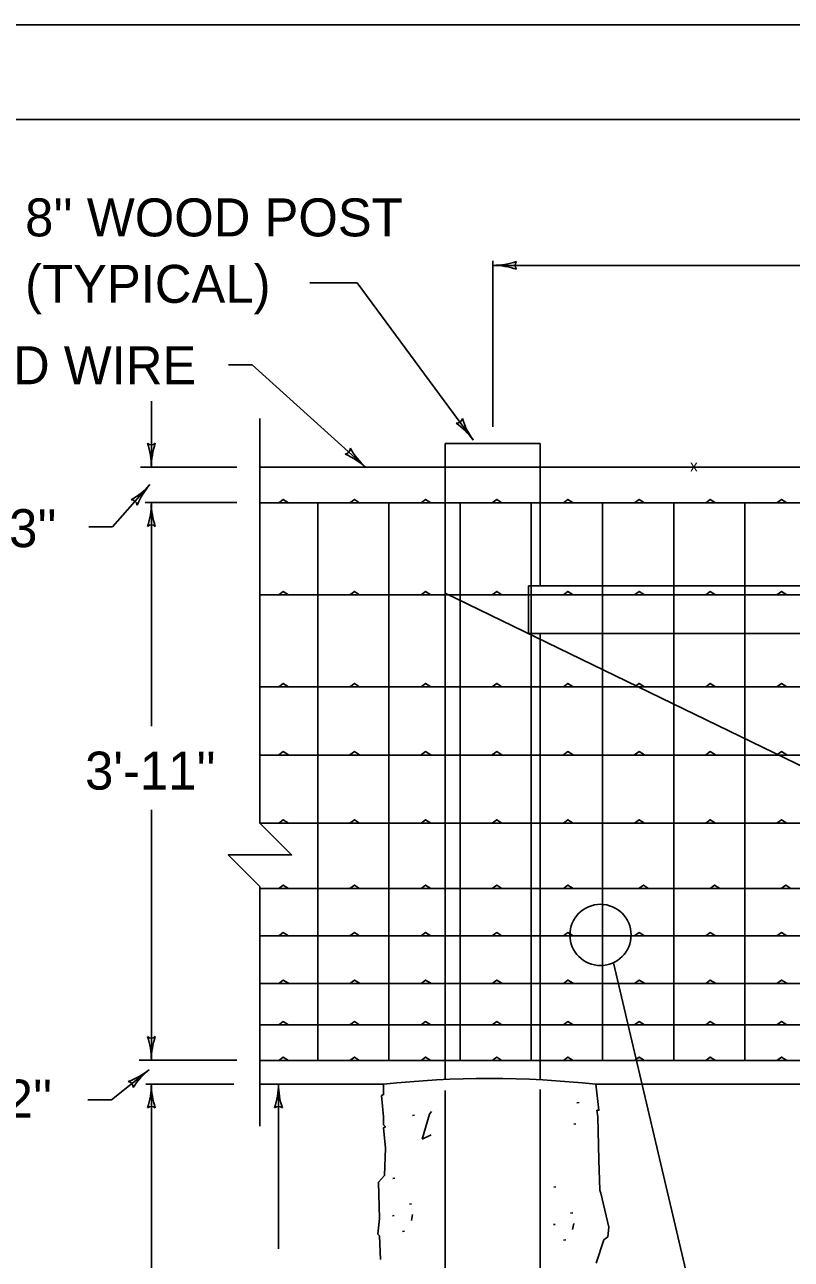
# Model space of a CAD drawing. Extents: x 1000 to 1036.3, y 1000 to 1022.
# Drawn here: x 1020.91 to 1024.95, y 1015.5 to 1022 of the extents above; entities that cross this region are included whole.
import ezdxf

# ---------------------------------------------------------------- set-up
doc = ezdxf.new("R2010")
doc.units = 0
for name, color, linetype in [('Level 1', 7, 'Continuous'), ('Level 10', 7, 'Continuous'), ('Level 11', 7, 'Continuous')]:
    doc.layers.add(name, color=color, linetype=linetype)

msp = doc.modelspace()

# ---------------------------------------------------------------- linework, layer by layer
at = {"layer": 'Level 1'}
for p, q in [((1023.3741, 1019.8825), (1023.3741, 1020.7569)), ((1025.3531, 1020.7322), (1023.3741, 1020.7322)), ((1022.4102, 1020.641), (1022.6602, 1020.641)), ((1022.6602, 1020.641), (1023.2717, 1019.8123)), ((1021.9813, 1020.2083), (1022.1063, 1020.2083)), ((1022.1063, 1020.2083), (1022.7029, 1019.6698)), ((1021.5756, 1020.0172), (1021.5756, 1019.6698)), ((1022.1474, 1019.9263), (1022.1474, 1018.0436)), ((1023.1241, 1016.4443), (1023.1241, 1019.7936)), ((1023.1241, 1019.7936), (1023.6241, 1019.7936)), ((1023.6241, 1019.0436), (1023.6241, 1019.7936)), ((1022.0252, 1019.6698), (1021.5186, 1019.6698)), ((1022.1474, 1019.6686), (1027.9522, 1019.6686)), ((1021.3708, 1019.3543), (1021.568, 1019.5771)), ((1022.0252, 1019.4823), (1021.5428, 1019.4823)), ((1021.5756, 1019.4823), (1021.5756, 1018.3046)), ((1022.1474, 1019.4811), (1027.9522, 1019.4811)), ((1022.4524, 1019.4811), (1022.4524, 1016.5436)), ((1022.8274, 1019.4811), (1022.8274, 1016.5436)), ((1023.2024, 1019.4811), (1023.2024, 1016.5436)), ((1023.5774, 1019.4811), (1023.5774, 1016.5436)), ((1023.9524, 1019.4811), (1023.9524, 1016.5436)), ((1024.3274, 1019.4811), (1024.3274, 1016.5436)), ((1024.7024, 1019.4811), (1024.7024, 1016.5436)), ((1021.2458, 1019.3543), (1021.3708, 1019.3543)), ((1023.5616, 1019.0436), (1027.6866, 1019.0436)), ((1023.5616, 1018.7936), (1023.5616, 1019.0436)), ((1022.1474, 1018.9967), (1027.9522, 1018.9967)), ((1028.1241, 1016.5768), (1023.1241, 1019.0062)), ((1023.5616, 1018.7936), (1027.6866, 1018.7936)), ((1023.6241, 1016.4428), (1023.6241, 1018.7936)), ((1022.1474, 1018.5123), (1027.9522, 1018.5123)), ((1022.1474, 1018.1529), (1027.9522, 1018.1529)), ((1021.5756, 1017.8648), (1021.5756, 1016.5448)), ((1022.1474, 1017.7936), (1027.9522, 1017.7936)), ((1022.1474, 1017.4498), (1027.6241, 1017.4498)), ((1022.1474, 1017.2102), (1022.1474, 1016.1978)), ((1022.1474, 1017.1998), (1027.6241, 1017.1998)), ((1024.4592, 1015.1511), (1024.0102, 1017.0588)), ((1022.1474, 1016.9498), (1027.9522, 1016.9498)), ((1022.1474, 1016.7311), (1027.9522, 1016.7311)), ((1022.0252, 1016.5448), (1021.5104, 1016.5448)), ((1027.9522, 1016.5436), (1022.1474, 1016.5436)), ((1021.3657, 1016.3372), (1021.5641, 1016.4953)), ((1022.0106, 1016.4198), (1021.5461, 1016.4198)), ((1021.5756, 1016.4198), (1021.5756, 1015.0324)), ((1022.7985, 1016.4186), (1022.1474, 1016.4186)), ((1022.245, 1015.551), (1022.245, 1016.4198)), ((1027.2986, 1016.4186), (1023.9164, 1016.4186)), ((1023.1241, 1013.7936), (1023.1241, 1016.3858)), ((1023.6241, 1016.3908), (1023.6241, 1013.7936)), ((1021.2407, 1016.3372), (1021.3657, 1016.3372))]:
    msp.add_line(p, q, dxfattribs=at)
for points in [[(1022.2466, 1019.4814), (1022.2703, 1019.4992), (1022.2978, 1019.4817)], [(1022.6216, 1019.4814), (1022.6453, 1019.4992), (1022.6728, 1019.4817)], [(1022.9966, 1019.4814), (1023.0203, 1019.4992), (1023.0478, 1019.4817)], [(1023.3716, 1019.4814), (1023.3953, 1019.4992), (1023.4228, 1019.4817)], [(1023.7466, 1019.4814), (1023.7703, 1019.4992), (1023.7978, 1019.4817)], [(1024.1216, 1019.4814), (1024.1453, 1019.4992), (1024.1728, 1019.4817)], [(1024.4966, 1019.4814), (1024.5203, 1019.4992), (1024.5478, 1019.4817)], [(1024.8716, 1019.4814), (1024.8953, 1019.4992), (1024.9228, 1019.4817)], [(1022.2466, 1018.997), (1022.2703, 1019.0148), (1022.2978, 1018.9973)], [(1022.6216, 1018.997), (1022.6453, 1019.0148), (1022.6728, 1018.9973)], [(1022.9966, 1018.997), (1023.0203, 1019.0148), (1023.0478, 1018.9973)], [(1023.3716, 1018.997), (1023.3953, 1019.0148), (1023.4228, 1018.9973)], [(1023.7466, 1018.997), (1023.7703, 1019.0148), (1023.7978, 1018.9973)], [(1024.1216, 1018.997), (1024.1453, 1019.0148), (1024.1728, 1018.9973)], [(1024.4966, 1018.997), (1024.5203, 1019.0148), (1024.5478, 1018.9973)], [(1024.8716, 1018.997), (1024.8953, 1019.0148), (1024.9228, 1018.9973)], [(1022.2466, 1018.5127), (1022.2703, 1018.5304), (1022.2978, 1018.5129)], [(1022.6216, 1018.5127), (1022.6453, 1018.5304), (1022.6728, 1018.5129)], [(1022.9966, 1018.5127), (1023.0203, 1018.5304), (1023.0478, 1018.5129)], [(1023.3716, 1018.5127), (1023.3953, 1018.5304), (1023.4228, 1018.5129)], [(1023.7466, 1018.5127), (1023.7703, 1018.5304), (1023.7978, 1018.5129)], [(1024.1216, 1018.5127), (1024.1453, 1018.5304), (1024.1728, 1018.5129)], [(1024.4966, 1018.5127), (1024.5203, 1018.5304), (1024.5478, 1018.5129)], [(1024.8716, 1018.5127), (1024.8953, 1018.5304), (1024.9228, 1018.5129)], [(1022.2466, 1018.1533), (1022.2703, 1018.171), (1022.2978, 1018.1536)], [(1022.6216, 1018.1533), (1022.6453, 1018.171), (1022.6728, 1018.1536)], [(1022.9966, 1018.1533), (1023.0203, 1018.171), (1023.0478, 1018.1536)], [(1023.3716, 1018.1533), (1023.3953, 1018.171), (1023.4228, 1018.1536)], [(1023.7466, 1018.1533), (1023.7703, 1018.171), (1023.7978, 1018.1536)], [(1024.1216, 1018.1533), (1024.1453, 1018.171), (1024.1728, 1018.1536)], [(1024.4966, 1018.1533), (1024.5203, 1018.171), (1024.5478, 1018.1536)], [(1024.8716, 1018.1533), (1024.8953, 1018.171), (1024.9228, 1018.1536)], [(1022.1474, 1017.2102), (1022.1474, 1017.4602), (1021.9808, 1017.6269), (1022.3141, 1017.6269), (1022.1474, 1017.7936), (1022.1474, 1018.0436)], [(1022.2466, 1017.7939), (1022.2703, 1017.8117), (1022.2978, 1017.7942)], [(1022.6216, 1017.7939), (1022.6453, 1017.8117), (1022.6728, 1017.7942)], [(1022.9966, 1017.7939), (1023.0203, 1017.8117), (1023.0478, 1017.7942)], [(1023.3716, 1017.7939), (1023.3953, 1017.8117), (1023.4228, 1017.7942)], [(1023.7466, 1017.7939), (1023.7703, 1017.8117), (1023.7978, 1017.7942)], [(1024.1216, 1017.7939), (1024.1453, 1017.8117), (1024.1728, 1017.7942)], [(1024.4966, 1017.7939), (1024.5203, 1017.8117), (1024.5478, 1017.7942)], [(1024.8716, 1017.7939), (1024.8953, 1017.8117), (1024.9228, 1017.7942)], [(1022.2466, 1017.4501), (1022.2703, 1017.4678), (1022.2978, 1017.4504)], [(1022.6216, 1017.4501), (1022.6453, 1017.4678), (1022.6728, 1017.4504)], [(1022.9966, 1017.4501), (1023.0203, 1017.4678), (1023.0478, 1017.4504)], [(1023.3716, 1017.4501), (1023.3953, 1017.4678), (1023.4228, 1017.4504)], [(1023.7466, 1017.4501), (1023.7703, 1017.4678), (1023.7978, 1017.4504)], [(1024.1441, 1017.4501), (1024.1678, 1017.4678), (1024.1953, 1017.4504)], [(1024.5191, 1017.4501), (1024.5428, 1017.4678), (1024.5703, 1017.4504)], [(1024.8941, 1017.4501), (1024.9178, 1017.4678), (1024.9453, 1017.4504)], [(1022.2466, 1017.2001), (1022.2703, 1017.2178), (1022.2978, 1017.2004)], [(1022.6216, 1017.2001), (1022.6453, 1017.2178), (1022.6728, 1017.2004)], [(1022.9966, 1017.2001), (1023.0203, 1017.2178), (1023.0478, 1017.2004)], [(1023.3716, 1017.2001), (1023.3953, 1017.2178), (1023.4228, 1017.2004)], [(1023.7466, 1017.2001), (1023.7703, 1017.2178), (1023.7978, 1017.2004)], [(1024.1216, 1017.2001), (1024.1453, 1017.2178), (1024.1728, 1017.2004)], [(1024.4966, 1017.2001), (1024.5203, 1017.2178), (1024.5478, 1017.2004)], [(1024.8716, 1017.2001), (1024.8953, 1017.2178), (1024.9228, 1017.2004)], [(1022.2466, 1016.9501), (1022.2703, 1016.9678), (1022.2978, 1016.9504)], [(1022.6216, 1016.9501), (1022.6453, 1016.9678), (1022.6728, 1016.9504)], [(1022.9966, 1016.9501), (1023.0203, 1016.9678), (1023.0478, 1016.9504)], [(1023.3716, 1016.9501), (1023.3953, 1016.9678), (1023.4228, 1016.9504)], [(1023.7466, 1016.9501), (1023.7703, 1016.9678), (1023.7978, 1016.9504)], [(1024.1216, 1016.9501), (1024.1453, 1016.9678), (1024.1728, 1016.9504)], [(1024.4966, 1016.9501), (1024.5203, 1016.9678), (1024.5478, 1016.9504)], [(1024.8716, 1016.9501), (1024.8953, 1016.9678), (1024.9228, 1016.9504)], [(1022.2466, 1016.7313), (1022.2703, 1016.7491), (1022.2978, 1016.7317)], [(1022.6216, 1016.7313), (1022.6453, 1016.7491), (1022.6728, 1016.7317)], [(1022.9966, 1016.7313), (1023.0203, 1016.7491), (1023.0478, 1016.7317)], [(1023.3716, 1016.7313), (1023.3953, 1016.7491), (1023.4228, 1016.7317)], [(1023.7466, 1016.7313), (1023.7703, 1016.7491), (1023.7978, 1016.7317)], [(1024.1216, 1016.7313), (1024.1453, 1016.7491), (1024.1728, 1016.7317)], [(1024.4966, 1016.7313), (1024.5203, 1016.7491), (1024.5478, 1016.7317)], [(1024.8716, 1016.7313), (1024.8953, 1016.7491), (1024.9228, 1016.7317)], [(1022.2466, 1016.5438), (1022.2703, 1016.5616), (1022.2978, 1016.5442)], [(1022.6216, 1016.5438), (1022.6453, 1016.5616), (1022.6728, 1016.5442)], [(1022.9966, 1016.5438), (1023.0203, 1016.5616), (1023.0478, 1016.5442)], [(1023.3716, 1016.5438), (1023.3953, 1016.5616), (1023.4228, 1016.5442)], [(1023.7466, 1016.5438), (1023.7703, 1016.5616), (1023.7978, 1016.5442)], [(1024.1216, 1016.5438), (1024.1453, 1016.5616), (1024.1728, 1016.5442)], [(1024.4966, 1016.5438), (1024.5203, 1016.5616), (1024.5478, 1016.5442)], [(1024.8716, 1016.5438), (1024.8953, 1016.5616), (1024.9228, 1016.5442)], [(1022.7985, 1016.4186), (1022.7985, 1016.3643), (1022.7883, 1016.3593), (1022.7985, 1016.2463), (1022.7985, 1016.2052), (1022.8088, 1016.1948), (1022.7985, 1016.1898), (1022.8088, 1016.0818), (1022.8038, 1015.9381), (1022.7728, 1015.9021), (1022.778, 1015.7121), (1022.7678, 1015.6299), (1022.778, 1015.6197), (1022.7832, 1015.4964)], [(1023.9182, 1015.4758), (1023.9593, 1015.5991), (1023.9798, 1015.6146), (1023.985, 1015.6658), (1023.9438, 1015.8456), (1023.9388, 1015.8611), (1023.9336, 1016.0203), (1023.9285, 1016.2463), (1023.9233, 1016.2822), (1023.9336, 1016.2822), (1023.9164, 1016.4186)], [(1023.8288, 1016.3218), (1023.8176, 1016.3204)], [(1022.9623, 1016.2558), (1022.9513, 1016.2544)], [(1023.041, 1016.2615), (1023.0022, 1016.1298)], [(1023.0511, 1016.2744), (1023.041, 1016.2615)], [(1023.0022, 1016.1298), (1023.0499, 1016.1528)], [(1023.8117, 1016.2095), (1023.8006, 1016.2081)], [(1022.8578, 1015.9243), (1022.847, 1015.9229)], [(1023.7072, 1015.878), (1023.6961, 1015.8766)], [(1022.9463, 1015.7882), (1022.9353, 1015.7868)], [(1022.8545, 1015.7269), (1022.8453, 1015.7257)], [(1022.9458, 1015.7003), (1022.9513, 1015.7323)], [(1023.7957, 1015.7418), (1023.7846, 1015.7404)], [(1022.9089, 1015.6453), (1022.8978, 1015.6438)], [(1023.7038, 1015.6806), (1023.6942, 1015.6793)], [(1023.7951, 1015.654), (1023.8007, 1015.6859)], [(1023.7583, 1015.5989), (1023.7472, 1015.5975)]]:
    msp.add_lwpolyline(points, dxfattribs=at)
msp.add_circle((1023.9419, 1017.2051), 0.1614, dxfattribs=at)
for centre, radius, start, end in [((1023.3741, 1021.1231), 0.3909, 269.98778, 270), ((1023.3741, 1021.1231), 0.3909, 270, 288.66878), ((1023.3741, 1020.3412), 0.3909, 71.34716, 89.99389), ((1023.5227, 1020.7321), 0.0313, 138.7746, 220.89129), ((1023.1834, 1019.932), 0.0313, 265.19942, 347.31611), ((1023.5862, 1020.0445), 0.3909, 197.77198, 216.41871), ((1022.9571, 1019.5802), 0.3909, 36.42482, 55.0936), ((1021.1846, 1019.6698), 0.3909, 0.00611, 18.65284), ((1021.5755, 1019.8184), 0.0313, 229.10871, 311.2254), ((1021.9665, 1019.6698), 0.3909, 161.33122, 180), ((1022.9571, 1019.5802), 0.3909, 36.41259, 36.42482), ((1022.5926, 1019.7694), 0.0313, 276.69951, 358.81621), ((1022.4409, 1019.3796), 0.3909, 47.92492, 66.5937), ((1022.9649, 1019.9599), 0.3909, 209.27208, 227.91881), ((1021.9665, 1019.6698), 0.3909, 180, 180.01223), ((1022.4409, 1019.3796), 0.3909, 47.91269, 47.92492), ((1021.2753, 1019.8362), 0.3909, 299.81764, 318.48643), ((1021.8607, 1019.318), 0.3909, 138.49254, 157.13927), ((1021.2753, 1019.8362), 0.3909, 318.48643, 318.49865), ((1021.4695, 1019.4657), 0.0313, 7.59513, 89.71183), ((1021.1846, 1019.4823), 0.3909, 341.33122, 0), ((1021.1846, 1019.4823), 0.3909, 0, 0.01223), ((1021.9665, 1019.4823), 0.3909, 180.00611, 198.65284), ((1021.5756, 1019.3336), 0.0313, 49.10871, 131.2254), ((1021.1846, 1016.5448), 0.3909, 0.00611, 18.65284), ((1021.5755, 1016.6934), 0.0313, 229.10871, 311.2254), ((1021.9665, 1016.5448), 0.3909, 161.33122, 180), ((1021.9665, 1016.5448), 0.3909, 180, 180.01223), ((1021.3205, 1016.801), 0.3909, 289.87639, 308.54518), ((1021.8077, 1016.1895), 0.3909, 128.55129, 147.19802), ((1021.3205, 1016.801), 0.3909, 308.54518, 308.5574), ((1021.4478, 1016.4026), 0.0313, 357.65388, 79.77058), ((1021.1846, 1016.4198), 0.3909, 341.33122, 0), ((1021.1846, 1016.4198), 0.3909, 0, 0.01223), ((1021.9665, 1016.4198), 0.3909, 180.00611, 198.65284), ((1021.8541, 1016.4198), 0.3909, 341.34716, 359.99389), ((1022.6359, 1016.4198), 0.3909, 180, 198.66878), ((1022.6359, 1016.4198), 0.3909, 179.98778, 180), ((1023.3575, 1011.44), 5.0098, 83.59425, 96.40575), ((1021.5756, 1016.2711), 0.0313, 49.10871, 131.2254), ((1022.245, 1016.2711), 0.0313, 48.7746, 130.89129)]:
    msp.add_arc(centre, radius, start, end, dxfattribs=at)
at = {"layer": 'Level 10'}
for p, q in [((1000, 1022), (1036, 1022)), ((1007, 1021.5), (1035.5, 1021.5))]:
    msp.add_line(p, q, dxfattribs=at)
at = {"layer": 'Level 11'}
msp.add_lwpolyline([(1007, 1000.5), (1035.5, 1000.5), (1035.5, 1021.5), (1007, 1021.5)], close=True, dxfattribs=at)

# ---------------------------------------------------------------- texts
at = {"layer": 'Level 1'}
for s, height, p in [("8'' WOOD POST", 0.2, (1020.9103, 1020.8849)), ('(TYPICAL)', 0.2, (1020.9103, 1020.5349)), ('BARBED WIRE', 0.2, (1019.9398, 1020.1061)), ('x', 0.06, (1024.4138, 1019.6467)), ("3''", 0.2, (1020.826, 1019.2478)), ("3'-11''", 0.2, (1021.2263, 1017.9708)), ("2''", 0.2, (1020.8024, 1016.2431))]:
    msp.add_text(s, height=height, dxfattribs=at).set_placement(p)

doc.saveas('drawing.dxf')
